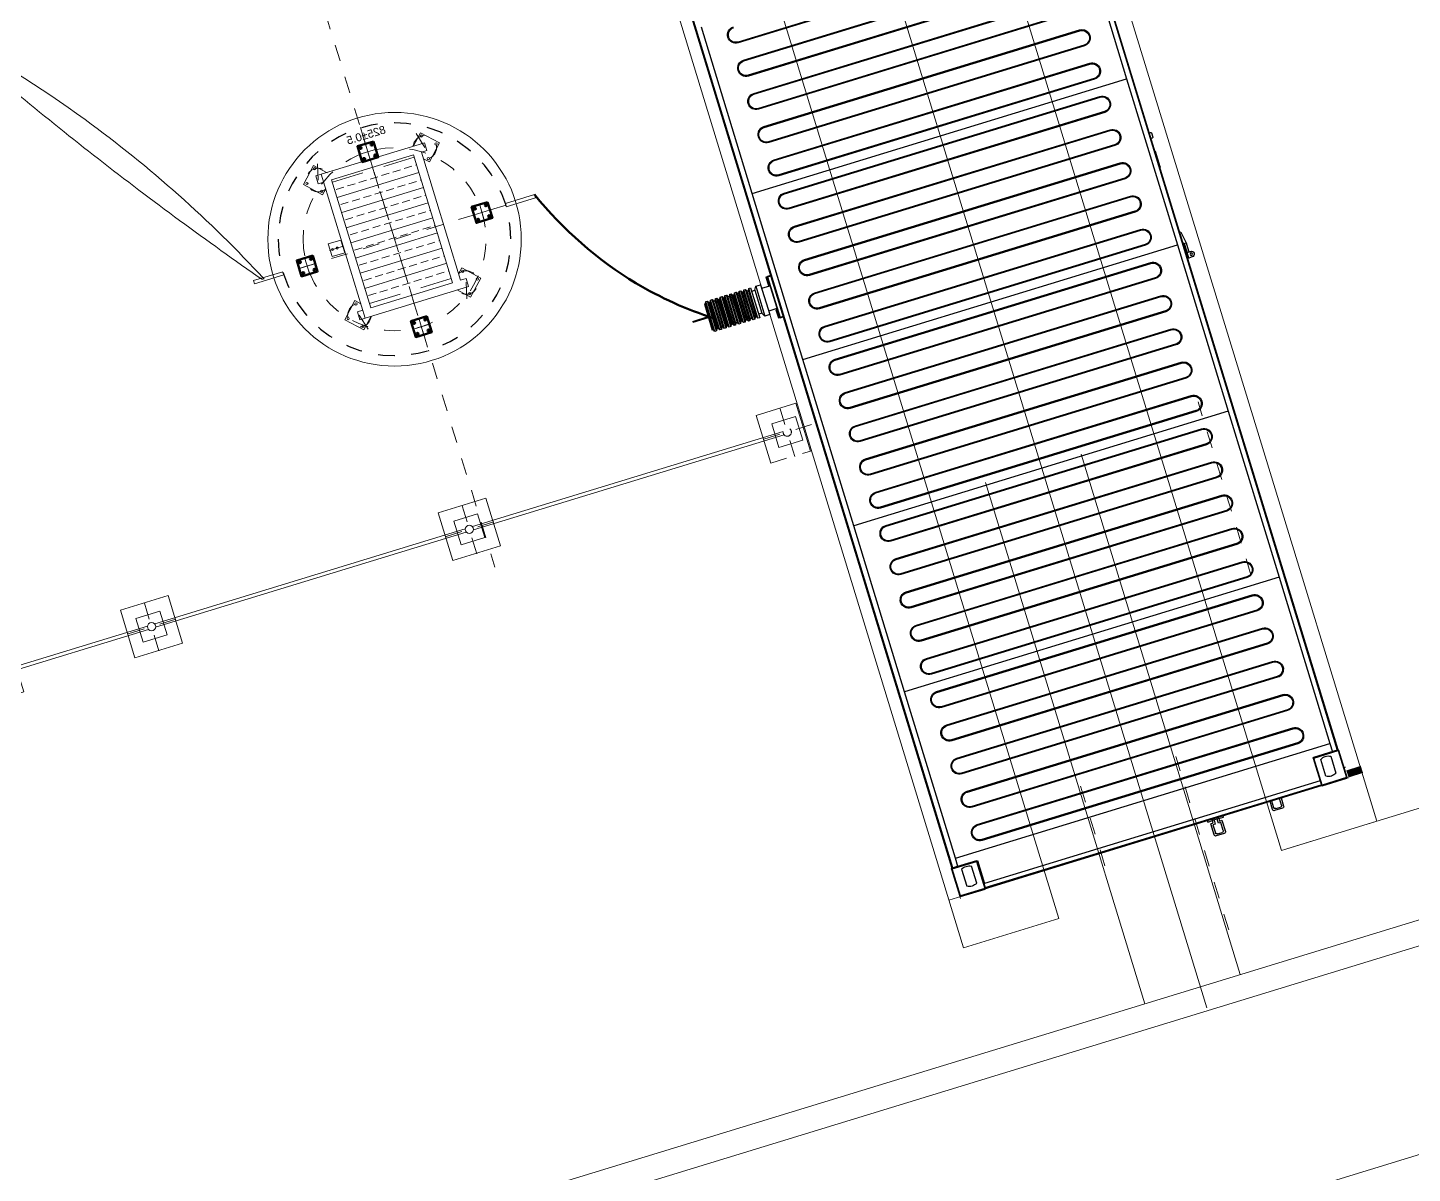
# Model space of a CAD drawing. Header units: metres. Extents: x 0 to 551036, y 0 to 1845929.
# Drawn here: x 547501.87 to 547510.2, y 1841933.1 to 1841939.99 of the extents above; entities that cross this region are included whole.
import ezdxf
from ezdxf.enums import TextEntityAlignment as Align

# ---------------------------------------------------------------- set-up
doc = ezdxf.new("R2010")
doc.units = ezdxf.units.M
doc.header["$MEASUREMENT"] = 0
for name, pattern in [('02 Xref Nha dieu hanh$0$ACAD_ISO10W100', [18, 12, -3, 0, -3]), ('AD_LTYPE0 0.18 mm', [12, 1, -1, 1, -1, 1, -1, 1, -1, 1, -1, 1, -1]), ('AD_LTYPE14 0.15 mm', [14, 13, -1]), ('AD_LTYPE2 0.18 mm', [14, 13, -1]), ('AD_LTYPE5 0.13 mm', [14, 13, -1]), ('HIDDEN', [0.375, 0.25, -0.125]), ('双点画线', [22, 12, -2, 2, -2, 2, -2]), ('点画线', [18, 12, -2, 2, -2]), ('虚线', [2, 1, -1])]:
    doc.linetypes.add(name, pattern=pattern)
doc.layers.get('Defpoints').update_dxf_attribs({"lineweight": 0})
for name, color, linetype, lineweight in [('_0', 7, 'Continuous', 0), ('BD HH1 KEM TMB$0$ao1', 7, 'Continuous', 0), ('BD HH1 KEM TMB$0$C-TOPO-MAJR-N', 7, 'Continuous', 0), ('BD HH1 KEM TMB$0$C-TOPO-MINR-N', 7, 'Continuous', 0), ('BD HH1 KEM TMB$0$Cao do', 7, 'Continuous', 0), ('BD HH1 KEM TMB$0$caodoHT', 7, 'Continuous', 0), ('BD HH1 KEM TMB$0$CENTER', 7, 'Continuous', 0), ('BD HH1 KEM TMB$0$DE', 7, 'Continuous', 0), ('BD HH1 KEM TMB$0$Line7', 7, 'Continuous', 0), ('BD HH1 KEM TMB$0$nhan', 7, 'Continuous', 0), ('BD HH1 KEM TMB$0$point', 7, 'Continuous', 0), ('C-TINN-BNDY', 7, 'Continuous', 0), ('DZ 220kV PA1', 7, 'Continuous', 0), ('Level 62', 7, 'Continuous', 0)]:
    doc.layers.add(name, color=color, linetype=linetype, lineweight=lineweight)
doc.styles.get("Standard").update_dxf_attribs({"font": '', "height": 4})
doc.styles.add('SXHZ', font='simplex.shx', dxfattribs={"width": 0.6, "bigfont": 'bigfont.shx'})
doc.styles.get('Standard').set_extended_font_data('.VnArial')
doc.dimstyles.new('ISO-25', dxfattribs={"dimtxt": 2.5, "dimasz": 2.5, "dimexe": 1.25, "dimexo": 0.625, "dimtad": 1, "dimtxsty": 'Standard', "dimcen": 2.5, "dimadec": 0, "dimazin": 0, "dimtfac": 1, "dimtmove": 0, "dimatfit": 3, "dimfxl": 1, "dimarcsym": 0})
doc.dimstyles.new('ISO-25-Linear', dxfattribs={"dimscale": 300, "dimtxt": 2.5, "dimasz": 2.5, "dimexe": 1.5, "dimexo": 1.5, "dimgap": 1.5, "dimtad": 1, "dimdec": 0, "dimdsep": 46, "dimtxsty": 'SXHZ', "dimcen": 3, "dimclrt": 1, "dimaunit": 1, "dimadec": 0, "dimazin": 0, "dimtp": 0.06, "dimtfac": 0.5, "dimtdec": 0, "dimtmove": 2, "dimatfit": 3, "dimfxl": 1, "dimtolj": 1, "dimarcsym": 0})

# ---------------------------------------------------------------- blocks, each defined once
blk = doc.blocks.new('2121')
at = {"color": 7, "linetype": 'Continuous', "lineweight": 30}
for p, q in [((82095, 7520), (82095, 6550)), ((82095, 7520), (82155, 7520)), ((82155, 7520), (82155, 6550)), ((81296, 6472), (81185, 6417)), ((81185, 6417), (81185, 6317)), ((83065, 6417), (81185, 6417)), ((81185, 6317), (81296, 6262)), ((83065, 6317), (81185, 6317)), ((81296, 6172), (81185, 6117)), ((81185, 6117), (81185, 6017)), ((83065, 6117), (81185, 6117)), ((81185, 6017), (81296, 5962)), ((83065, 6017), (81185, 6017)), ((81296, 5872), (81185, 5817)), ((81311, 6550), (82939, 6550)), ((83065, 6417), (82954, 6472)), ((82954, 6262), (83065, 6317)), ((83065, 6117), (82954, 6172)), ((82954, 5962), (83065, 6017)), ((83065, 5817), (82954, 5872)), ((83065, 6317), (83065, 6417)), ((83065, 6017), (83065, 6117)), ((81185, 5817), (81185, 5717)), ((83065, 5817), (81185, 5817)), ((81185, 5717), (81296, 5662)), ((83065, 5717), (81185, 5717)), ((81296, 5572), (81185, 5517)), ((81185, 5517), (81185, 5417)), ((83065, 5517), (81185, 5517)), ((81185, 5417), (81296, 5362)), ((83065, 5417), (81185, 5417)), ((81296, 5272), (81185, 5217)), ((81185, 5217), (81185, 5117)), ((83065, 5217), (81185, 5217)), ((81185, 5117), (81296, 5062)), ((83065, 5117), (81185, 5117)), ((82954, 5662), (83065, 5717)), ((83065, 5517), (82954, 5572)), ((82954, 5362), (83065, 5417)), ((83065, 5217), (82954, 5272)), ((82954, 5062), (83065, 5117)), ((83065, 5717), (83065, 5817)), ((83065, 5417), (83065, 5517)), ((83065, 5117), (83065, 5217)), ((81296, 4972), (81185, 4917)), ((81185, 4917), (81185, 4817)), ((83065, 4917), (81185, 4917)), ((81185, 4817), (81296, 4762)), ((83065, 4817), (81185, 4817)), ((81296, 4672), (81185, 4617)), ((81185, 4617), (81185, 4517)), ((83065, 4617), (81185, 4617)), ((81185, 4517), (81296, 4462)), ((83065, 4517), (81185, 4517)), ((81296, 4372), (81185, 4317)), ((81185, 4317), (81185, 4217)), ((83065, 4317), (81185, 4317)), ((81185, 4217), (81296, 4162)), ((83065, 4217), (81185, 4217)), ((83065, 4917), (82954, 4972)), ((82954, 4762), (83065, 4817)), ((83065, 4617), (82954, 4672)), ((82954, 4462), (83065, 4517)), ((83065, 4317), (82954, 4372)), ((82954, 4162), (83065, 4217)), ((83065, 4817), (83065, 4917)), ((83065, 4517), (83065, 4617)), ((83065, 4217), (83065, 4317)), ((81296, 4072), (81185, 4017)), ((81185, 4017), (81185, 3917)), ((83065, 4017), (81185, 4017)), ((81185, 3917), (81296, 3862)), ((83065, 3917), (81185, 3917)), ((81296, 3772), (81185, 3717)), ((81185, 3717), (81185, 3597)), ((83065, 3717), (81185, 3717)), ((81185, 3597), (83065, 3597)), ((81405, 3397), (81185, 3270)), ((81405, 3597), (81405, 3397)), ((81405, 3397), (82845, 3397)), ((82845, 3397), (82845, 3597)), ((83065, 3270), (82845, 3397)), ((83065, 4017), (82954, 4072)), ((82954, 3862), (83065, 3917)), ((83065, 3717), (82954, 3772)), ((83065, 3917), (83065, 4017)), ((83065, 3597), (83065, 3717)), ((80845, 2530), (81360, 2530)), ((80845, 2451), (80845, 2530)), ((81185, 3270), (81185, 2970)), ((81185, 3270), (83065, 3270)), ((81185, 2970), (83065, 2970)), ((81360, 2530), (81360, 2451)), ((81405, 2970), (81405, 2450)), ((82845, 2450), (82845, 2970)), ((82890, 2451), (82890, 2530)), ((82890, 2530), (83405, 2530)), ((83065, 2970), (83065, 3270)), ((83405, 2530), (83405, 2451)), ((-18335, 2230), (118105, 2230)), ((118105, 2180), (-18335, 2180)), ((75785, 1850), (65335, 1850)), ((75785, 1850), (75785, -21710)), ((86235, 1850), (75785, 1850)), ((80825, 2230), (80825, 2429)), ((80845, 2429), (80825, 2429)), ((81360, 2451), (80845, 2451)), ((80845, 2451), (80845, 2450)), ((80845, 2429), (80845, 2450)), ((80845, 2450), (80846, 2450)), ((80845, 2429), (80845, 2230)), ((80845, 2429), (83405, 2429)), ((80846, 2450), (83404, 2450)), ((81360, 2450), (81360, 2451)), ((82890, 2451), (82890, 2450)), ((83405, 2451), (82890, 2451)), ((83405, 2450), (83404, 2450)), ((83405, 2450), (83405, 2451)), ((83405, 2450), (83405, 2429)), ((83405, 2230), (83405, 2429)), ((83405, 2429), (83425, 2429)), ((83425, 2429), (83425, 2230)), ((86235, 1850), (86235, -21710)), ((96685, 1850), (86235, 1850)), ((96685, -21710), (96685, 1850)), ((107135, 1850), (96685, 1850)), ((107135, -21710), (107135, 1850)), ((117585, 1850), (107135, 1850)), ((118105, 1850), (117585, 1850)), ((117585, 1850), (117585, -21710)), ((118105, 690), (118105, 2230)), ((118145, 2230), (118105, 2230)), ((118145, 2270), (119845, 2270)), ((118145, 2270), (118145, 2230)), ((119845, 2230), (118145, 2230)), ((118145, 2230), (118145, 690)), ((118337, 1697), (119403, 1697)), ((119845, 2270), (119845, 2230)), ((119845, 690), (119845, 2230)), ((119885, 2230), (119845, 2230)), ((119885, 2230), (119885, 690)), ((119403, 1063), (118337, 1063)), ((66830, 0), (66880, 0)), ((66830, -19860), (66830, 0)), ((66880, -19860), (66880, 0)), ((68020, 0), (67970, 0)), ((67970, 0), (67970, -19860)), ((68020, 0), (68020, -19860)), ((68920, -19860), (68920, 0)), ((68920, 0), (68970, 0)), ((68970, -19860), (68970, 0)), ((70110, 0), (70060, 0)), ((70060, 0), (70060, -19860)), ((70110, 0), (70110, -19860)), ((71010, -19860), (71010, 0)), ((71010, 0), (71060, 0)), ((71060, -19860), (71060, 0)), ((72200, 0), (72150, 0)), ((72150, 0), (72150, -19860)), ((72200, 0), (72200, -19860)), ((73100, -19860), (73100, 0)), ((73100, 0), (73150, 0)), ((73150, -19860), (73150, 0)), ((74290, 0), (74240, 0)), ((74240, 0), (74240, -19860)), ((74290, 0), (74290, -19860)), ((75190, 0), (75240, 0)), ((75190, -19860), (75190, 0)), ((75240, -19860), (75240, 0)), ((76380, 0), (76330, 0)), ((76330, 0), (76330, -19860)), ((76380, 0), (76380, -19860)), ((77280, -19860), (77280, 0)), ((77280, 0), (77330, 0)), ((77330, -19860), (77330, 0)), ((78470, 0), (78420, 0)), ((78420, 0), (78420, -19860)), ((78470, 0), (78470, -19860)), ((79370, -19860), (79370, 0)), ((79370, 0), (79420, 0)), ((79420, -19860), (79420, 0)), ((80560, 0), (80510, 0)), ((80510, 0), (80510, -19860)), ((80560, 0), (80560, -19860)), ((81460, 0), (81510, 0)), ((81460, -19860), (81460, 0)), ((81510, -19860), (81510, 0)), ((82650, 0), (82600, 0)), ((82600, 0), (82600, -19860)), ((82650, 0), (82650, -19860)), ((83550, 0), (83600, 0)), ((83550, -19860), (83550, 0)), ((83600, -19860), (83600, 0)), ((84740, 0), (84690, 0)), ((84690, 0), (84690, -19860)), ((84740, 0), (84740, -19860)), ((85640, -19860), (85640, 0)), ((85640, 0), (85690, 0)), ((85690, -19860), (85690, 0)), ((86830, 0), (86780, 0)), ((86780, 0), (86780, -19860)), ((86830, 0), (86830, -19860)), ((87730, 0), (87780, 0)), ((87730, -19860), (87730, 0)), ((87780, -19860), (87780, 0)), ((88920, 0), (88870, 0)), ((88870, 0), (88870, -19860)), ((88920, 0), (88920, -19860)), ((89820, -19860), (89820, 0)), ((89820, 0), (89870, 0)), ((89870, -19860), (89870, 0)), ((91010, 0), (90960, 0)), ((90960, 0), (90960, -19860)), ((91010, 0), (91010, -19860)), ((91910, -19860), (91910, 0)), ((91910, 0), (91960, 0)), ((91960, -19860), (91960, 0)), ((93100, 0), (93050, 0)), ((93050, 0), (93050, -19860)), ((93100, 0), (93100, -19860)), ((94000, 0), (94050, 0)), ((94000, -19860), (94000, 0)), ((94050, -19860), (94050, 0)), ((95190, 0), (95140, 0)), ((95140, 0), (95140, -19860)), ((95190, 0), (95190, -19860)), ((96090, 0), (96140, 0)), ((96090, -19860), (96090, 0)), ((96140, -19860), (96140, 0)), ((97280, 0), (97230, 0)), ((97230, 0), (97230, -19860)), ((97280, 0), (97280, -19860)), ((98180, 0), (98230, 0)), ((98180, -19860), (98180, 0)), ((98230, -19860), (98230, 0)), ((99370, 0), (99320, 0)), ((99320, 0), (99320, -19860)), ((99370, 0), (99370, -19860)), ((100270, -19860), (100270, 0)), ((100270, 0), (100320, 0)), ((100320, -19860), (100320, 0)), ((101460, 0), (101410, 0)), ((101410, 0), (101410, -19860)), ((101460, 0), (101460, -19860)), ((102360, -19860), (102360, 0)), ((102360, 0), (102410, 0)), ((102410, -19860), (102410, 0)), ((103550, 0), (103500, 0)), ((103500, 0), (103500, -19860)), ((103550, 0), (103550, -19860)), ((104450, 0), (104500, 0)), ((104450, -19860), (104450, 0)), ((104500, -19860), (104500, 0)), ((105640, 0), (105590, 0)), ((105590, 0), (105590, -19860)), ((105640, 0), (105640, -19860)), ((106540, -19860), (106540, 0)), ((106540, 0), (106590, 0)), ((106590, -19860), (106590, 0)), ((107730, 0), (107680, 0)), ((107680, 0), (107680, -19860)), ((107730, 0), (107730, -19860)), ((108630, 0), (108680, 0)), ((108630, -19860), (108630, 0)), ((108680, -19860), (108680, 0)), ((109820, 0), (109770, 0)), ((109770, 0), (109770, -19860)), ((109820, 0), (109820, -19860)), ((110720, 0), (110770, 0)), ((110720, -19860), (110720, 0)), ((110770, -19860), (110770, 0)), ((111910, 0), (111860, 0)), ((111860, 0), (111860, -19860)), ((111910, 0), (111910, -19860)), ((112810, -19860), (112810, 0)), ((112810, 0), (112860, 0)), ((112860, -19860), (112860, 0)), ((114000, 0), (113950, 0)), ((113950, 0), (113950, -19860)), ((114000, 0), (114000, -19860)), ((114900, -19860), (114900, 0)), ((114900, 0), (114950, 0)), ((114950, -19860), (114950, 0)), ((116090, 0), (116040, 0)), ((116040, 0), (116040, -19860)), ((116090, 0), (116090, -19860)), ((116990, 0), (117040, 0)), ((116990, -19860), (116990, 0)), ((117040, -19860), (117040, 0)), ((118105, 690), (118105, 630)), ((118145, 690), (118105, 690)), ((118105, 630), (119555, 630)), ((118145, 690), (119845, 690)), ((118145, 690), (118145, 650)), ((119845, 650), (118145, 650)), ((119355, 650), (119355, 630)), ((119555, -20490), (119555, 630)), ((119810, 650), (119810, -20490)), ((119885, 690), (119845, 690)), ((119845, 690), (119845, 650)), ((119845, 650), (119855, 650)), ((119855, 650), (119855, -20490)), ((119855, -13299), (119955, -13299)), ((119955, -13299), (119955, -13599)), ((119955, -13999), (119955, -13599)), ((120105, -13599), (119955, -13599)), ((119955, -13699), (120205, -13699)), ((120205, -13899), (119955, -13899)), ((119955, -13999), (119955, -14299)), ((119955, -13999), (120105, -13999)), ((120105, -13449), (120105, -13599)), ((120805, -13449), (120105, -13449)), ((120105, -13999), (120105, -14149)), ((120105, -14149), (120805, -14149)), ((120205, -13699), (120205, -13549)), ((120205, -13549), (120705, -13549)), ((120205, -14049), (120205, -13899)), ((120705, -14049), (120205, -14049)), ((120805, -13649), (120805, -13949)), ((120905, -14049), (120905, -13549)), ((119955, -14299), (119855, -14299)), ((120375, -17249), (119855, -17249)), ((119855, -17349), (120275, -17349)), ((120375, -17449), (120375, -17749)), ((120475, -17849), (120475, -17349)), ((120275, -17849), (119855, -17849)), ((119855, -17949), (120375, -17949)), ((72200, -19860), (72150, -19860)), ((73100, -19860), (73150, -19860)), ((74290, -19860), (74240, -19860)), ((75190, -19860), (75240, -19860)), ((76380, -19860), (76330, -19860)), ((77280, -19860), (77330, -19860)), ((78470, -19860), (78420, -19860)), ((79370, -19860), (79420, -19860)), ((80560, -19860), (80510, -19860)), ((81460, -19860), (81510, -19860)), ((82650, -19860), (82600, -19860)), ((83550, -19860), (83600, -19860)), ((84740, -19860), (84690, -19860)), ((85640, -19860), (85690, -19860)), ((86830, -19860), (86780, -19860)), ((87730, -19860), (87780, -19860)), ((88920, -19860), (88870, -19860)), ((89820, -19860), (89870, -19860)), ((91010, -19860), (90960, -19860)), ((91910, -19860), (91960, -19860)), ((93100, -19860), (93050, -19860)), ((94000, -19860), (94050, -19860)), ((95190, -19860), (95140, -19860)), ((96090, -19860), (96140, -19860)), ((97280, -19860), (97230, -19860)), ((98180, -19860), (98230, -19860)), ((99370, -19860), (99320, -19860)), ((100270, -19860), (100320, -19860)), ((101460, -19860), (101410, -19860)), ((102360, -19860), (102410, -19860)), ((103550, -19860), (103500, -19860)), ((104450, -19860), (104500, -19860)), ((105640, -19860), (105590, -19860)), ((106540, -19860), (106590, -19860)), ((107730, -19860), (107680, -19860)), ((108630, -19860), (108680, -19860)), ((109820, -19860), (109770, -19860)), ((110720, -19860), (110770, -19860)), ((111910, -19860), (111860, -19860)), ((112810, -19860), (112860, -19860)), ((114000, -19860), (113950, -19860)), ((114900, -19860), (114950, -19860)), ((116090, -19860), (116040, -19860)), ((116990, -19860), (117040, -19860)), ((118145, -20490), (118105, -20490)), ((118105, -20490), (118105, -20530)), ((118105, -20530), (118145, -20530)), ((118105, -22070), (118105, -20530)), ((118145, -20490), (118145, -20530)), ((118145, -20490), (119845, -20490)), ((119845, -20530), (118145, -20530)), ((118145, -20530), (118145, -22070)), ((119845, -20490), (119855, -20490)), ((119845, -20490), (119845, -20530)), ((119845, -22070), (119845, -20530)), ((119845, -20530), (119885, -20530)), ((119885, -20530), (119885, -22070)), ((119403, -20903), (118337, -20903)), ((118337, -21537), (119403, -21537)), ((-18335, -22020), (118105, -22020)), ((118105, -22070), (-18335, -22070)), ((65335, -21710), (75785, -21710)), ((75785, -21710), (86235, -21710)), ((79287, -22070), (79287, -22145)), ((79337, -22195), (79595, -22195)), ((79645, -22145), (79645, -22070)), ((80466, -22070), (80466, -22095)), ((81436, -22095), (80466, -22095)), ((85560, -22130), (85560, -22070)), ((85560, -22130), (86260, -22250)), ((86219, -22070), (86260, -22125)), ((86235, -21710), (96685, -21710)), ((86260, -22125), (86260, -22250)), ((86260, -22125), (86792, -22125)), ((86260, -22250), (86760, -22250)), ((86835, -22070), (86835, -22130)), ((87185, -22130), (86835, -22130)), ((86835, -22130), (86835, -22350)), ((87185, -22130), (87185, -22070)), ((87185, -22350), (87185, -22130)), ((96685, -21710), (107135, -21710)), ((107135, -21710), (117585, -21710)), ((117585, -21710), (118105, -21710)), ((118105, -22070), (118145, -22070)), ((118145, -22070), (119845, -22070)), ((118145, -22070), (118145, -22110)), ((119845, -22110), (118145, -22110)), ((119845, -22070), (119885, -22070)), ((119845, -22070), (119845, -22110))]:
    blk.add_line(p, q, dxfattribs=at)
at = {"color": 252, "linetype": 'Continuous', "lineweight": 30}
for p, q in [((82954, 6472), (81296, 6472)), ((82954, 6262), (81296, 6262)), ((82954, 6172), (81296, 6172)), ((82954, 5962), (81296, 5962)), ((82954, 5872), (81296, 5872)), ((82954, 5662), (81296, 5662)), ((82954, 5572), (81296, 5572)), ((82954, 5362), (81296, 5362)), ((82954, 5272), (81296, 5272)), ((82954, 5062), (81296, 5062)), ((82954, 4972), (81296, 4972)), ((82954, 4762), (81296, 4762)), ((82954, 4672), (81296, 4672)), ((82954, 4462), (81296, 4462)), ((82954, 4372), (81296, 4372)), ((82954, 4162), (81296, 4162)), ((82954, 4072), (81296, 4072)), ((82954, 3862), (81296, 3862)), ((82954, 3772), (81296, 3772)), ((119400, 650), (119400, 630)), ((119955, -13599), (119855, -13599)), ((119855, -13999), (119955, -13999)), ((81436, -22095), (81436, -22070))]:
    blk.add_line(p, q, dxfattribs=at)
at = {"color": 7, "linetype": 'Continuous', "lineweight": 30, "flags": 128}
blk.add_lwpolyline([(86792, -22125), (86830, -22126), (86835, -22127)], dxfattribs=at)
at = {"color": 7, "linetype": 'Continuous', "lineweight": 30}
for radius in [75, 70]:
    blk.add_circle((87010, -22350), radius, dxfattribs=at)
for centre, radius, start, end in [((81273, 6517), 50, 296.56505, 41.27386), ((81273, 6217), 50, 296.56505, 63.43495), ((81273, 5917), 50, 296.56505, 63.43495), ((82977, 6517), 50, 138.72614, 243.43495), ((82977, 6217), 50, 116.56505, 243.43495), ((82977, 5917), 50, 116.56505, 243.43495), ((81273, 5617), 50, 296.56505, 63.43495), ((81273, 5317), 50, 296.56505, 63.43495), ((81273, 5017), 50, 296.56505, 63.43495), ((82977, 5617), 50, 116.56505, 243.43495), ((82977, 5317), 50, 116.56505, 243.43495), ((82977, 5017), 50, 116.56505, 243.43495), ((81273, 4717), 50, 296.56505, 63.43495), ((81273, 4417), 50, 296.56505, 63.43495), ((82977, 4717), 50, 116.56505, 243.43495), ((82977, 4417), 50, 116.56505, 243.43495), ((81273, 4117), 50, 296.56505, 63.43495), ((81273, 3817), 50, 296.56505, 63.43495), ((82977, 4117), 50, 116.56505, 243.43495), ((82977, 3817), 50, 116.56505, 243.43495), ((80846, 2429), 21, 92.7294, 180), ((83404, 2429), 21, 360, 87.2706), ((118145, 2230), 40, 90, 180), ((118870, 1380), 620, 149.1964, 210.8036), ((118870, 1380), 620, 329.1964, 30.8036), ((119845, 2230), 40, 0, 90), ((66380, 0), 500, 0, 180), ((66380, 0), 450, 0, 180), ((68470, 0), 500, 0, 180), ((68470, 0), 450, 0, 180), ((70560, 0), 500, 0, 180), ((70560, 0), 450, 0, 180), ((72650, 0), 500, 0, 180), ((72650, 0), 450, 0, 180), ((74740, 0), 500, 0, 180), ((74740, 0), 450, 0, 180), ((76830, 0), 500, 0, 180), ((76830, 0), 450, 0, 180), ((78920, 0), 500, 0, 180), ((78920, 0), 450, 0, 180), ((81010, 0), 500, 0, 180), ((81010, 0), 450, 0, 180), ((83100, 0), 500, 0, 180), ((83100, 0), 450, 0, 180), ((85190, 0), 500, 0, 180), ((85190, 0), 450, 0, 180), ((87280, 0), 500, 0, 180), ((87280, 0), 450, 0, 180), ((89370, 0), 500, 0, 180), ((89370, 0), 450, 0, 180), ((91460, 0), 500, 0, 180), ((91460, 0), 450, 0, 180), ((93550, 0), 500, 0, 180), ((93550, 0), 450, 0, 180), ((95640, 0), 500, 0, 180), ((95640, 0), 450, 0, 180), ((97730, 0), 500, 0, 180), ((97730, 0), 450, 0, 180), ((99820, 0), 500, 0, 180), ((99820, 0), 450, 0, 180), ((101910, 0), 500, 0, 180), ((101910, 0), 450, 0, 180), ((104000, 0), 500, 0, 180), ((104000, 0), 450, 0, 180), ((106090, 0), 500, 0, 180), ((106090, 0), 450, 0, 180), ((108180, 0), 500, 0, 180), ((108180, 0), 450, 0, 180), ((110270, 0), 500, 0, 180), ((110270, 0), 450, 0, 180), ((112360, 0), 500, 0, 180), ((112360, 0), 450, 0, 180), ((114450, 0), 500, 0, 180), ((114450, 0), 450, 0, 180), ((116540, 0), 500, 0, 180), ((116540, 0), 450, 0, 180), ((118145, 690), 40, 180, 270), ((119400, 595), 95, 144.62346, 158.38173), ((119845, 690), 40, 270, 0), ((120705, -13649), 100, 0, 90), ((120705, -13949), 100, 270, 0), ((120805, -13549), 100, 0, 90), ((120805, -14049), 100, 270, 0), ((120275, -17449), 100, 0, 90), ((120375, -17349), 100, 0, 90), ((120275, -17749), 100, 270, 0), ((120375, -17849), 100, 270, 0), ((72650, -19860), 500, 180, 0), ((72650, -19860), 450, 180, 0), ((74740, -19860), 500, 180, 0), ((74740, -19860), 450, 180, 0), ((76830, -19860), 500, 180, 0), ((76830, -19860), 450, 180, 0), ((78920, -19860), 500, 180, 0), ((78920, -19860), 450, 180, 0), ((81010, -19860), 500, 180, 0), ((81010, -19860), 450, 180, 0), ((83100, -19860), 500, 180, 360), ((83100, -19860), 450, 180, 360), ((85190, -19860), 500, 180, 0), ((85190, -19860), 450, 180, 0), ((87280, -19860), 500, 180, 0), ((87280, -19860), 450, 180, 0), ((89370, -19860), 500, 180, 0), ((89370, -19860), 450, 180, 0), ((91460, -19860), 500, 180, 0), ((91460, -19860), 450, 180, 0), ((93550, -19860), 500, 180, 360), ((93550, -19860), 450, 180, 360), ((95640, -19860), 500, 180, 360), ((95640, -19860), 450, 180, 0), ((97730, -19860), 500, 180, 360), ((97730, -19860), 450, 180, 360), ((99820, -19860), 500, 180, 0), ((99820, -19860), 450, 180, 0), ((101910, -19860), 500, 180, 360), ((101910, -19860), 450, 180, 360), ((104000, -19860), 500, 180, 360), ((104000, -19860), 450, 180, 360), ((106090, -19860), 500, 180, 0), ((106090, -19860), 450, 180, 0), ((108180, -19860), 500, 180, 0), ((108180, -19860), 450, 180, 0), ((110270, -19860), 500, 180, 0), ((110270, -19860), 450, 180, 0), ((112360, -19860), 500, 180, 360), ((112360, -19860), 450, 180, 360), ((114450, -19860), 500, 180, 360), ((114450, -19860), 450, 180, 360), ((116540, -19860), 500, 180, 0), ((116540, -19860), 450, 180, 0), ((118145, -20530), 40, 90, 180), ((119845, -20530), 40, 0, 90), ((118870, -21220), 620, 149.1964, 210.8036), ((118870, -21220), 620, 329.1964, 30.8036), ((79337, -22145), 50, 180, 270), ((79595, -22145), 50, 270, 0), ((81436, -22065), 30, 270, 350.40593), ((86760, -22350), 100, 41.40962, 90), ((87010, -22350), 175, 180, 0), ((118145, -22070), 40, 180, 270), ((119845, -22070), 40, 270, 0)]:
    blk.add_arc(centre, radius, start, end, dxfattribs=at)
blk = doc.blocks.new('*U51')
at = {"layer": 'BD HH1 KEM TMB$0$CENTER', "linetype": '点画线', "lineweight": 13}
for p, q in [((-1500, -1530), (-1500, 1530)), ((30, 0), (-3030, 0))]:
    blk.add_line(p, q, dxfattribs=at)
at = {"layer": 'BD HH1 KEM TMB$0$nhan'}
for p, q in [((-3000, -1500), (-3000, 1500)), ((-3000, 1500), (0, 1500)), ((0, 1500), (0, -1500)), ((-2250, -750), (-2250, 750)), ((-750, 750), (-2250, 750)), ((-750, -750), (-750, 750)), ((-750, -750), (-2250, -750)), ((0, -1500), (-3000, -1500))]:
    blk.add_line(p, q, dxfattribs=at)
blk.add_circle((-1500, 0), 250, dxfattribs=at)
blk = doc.blocks.new('*U52')
at = {"layer": 'BD HH1 KEM TMB$0$CENTER', "linetype": '点画线', "lineweight": 13}
for p, q in [((-89900, -41759), (-89900, -38699)), ((100, -41759), (100, -38699)), ((-88370, -40229), (-91430, -40229)), ((1630, -40229), (-1430, -40229))]:
    blk.add_line(p, q, dxfattribs=at)
at = {"layer": 'BD HH1 KEM TMB$0$nhan'}
for p, q in [((-9761, 9981), (-299, 16298)), ((-9650, 9815), (-188, 16132)), ((-299, 16298), (-188, 16132)), ((-90000, 0), (-90000, 9542)), ((-89800, 0), (-89800, 9542)), ((-89671, 9871), (-70129, 9871)), ((-89671, 9671), (-70129, 9671)), ((-69671, 9871), (-50129, 9871)), ((-69671, 9671), (-50129, 9671)), ((-30129, 9871), (-49671, 9871)), ((-30129, 9671), (-49671, 9671)), ((-10129, 9871), (-29671, 9871)), ((-10129, 9671), (-29671, 9671)), ((0, 0), (0, 9542)), ((200, 0), (200, 9542)), ((-90000, -20000), (-90000, -458)), ((-89800, -20000), (-89800, -458)), ((0, -20000), (0, -458)), ((200, -20000), (200, -458)), ((-90000, -40000), (-90000, -20458)), ((-89800, -40000), (-89800, -20458)), ((0, -40000), (0, -20458)), ((200, -40000), (200, -20458)), ((-91400, -38729), (-88400, -38729)), ((-91400, -41229), (-91400, -38729)), ((-88400, -38729), (-88400, -41229)), ((-90650, -40979), (-90650, -39479)), ((-89150, -39479), (-90650, -39479)), ((-89150, -40979), (-89150, -39479)), ((-88400, -41229), (-91400, -41229)), ((-89150, -40979), (-90650, -40979))]:
    blk.add_line(p, q, dxfattribs=at)
at = {"layer": 'BD HH1 KEM TMB$0$nhan', "linetype": 'Continuous', "lineweight": 13}
for p, q in [((-1400, -38729), (1600, -38729)), ((-1400, -41229), (-1400, -38729)), ((850, -39479), (-650, -39479)), ((-650, -40979), (-650, -39479)), ((850, -40979), (850, -39479)), ((1600, -41229), (-1400, -41229)), ((850, -40979), (-650, -40979))]:
    blk.add_line(p, q, dxfattribs=at)
at = {"layer": 'BD HH1 KEM TMB$0$nhan', "linetype": '虚线', "lineweight": 13}
blk.add_line((1600, -38729), (1600, -41229), dxfattribs=at)
at = {"layer": 'BD HH1 KEM TMB$0$nhan'}
blk.add_circle((-89900, -40229), 250, dxfattribs=at)
at = {"layer": 'BD HH1 KEM TMB$0$nhan', "linetype": '虚线', "lineweight": 13}
blk.add_circle((100, -40229), 250, dxfattribs=at)
at = {"layer": 'BD HH1 KEM TMB$0$nhan'}
for p in [(-88400, 9771), (-68400, 9771), (-48400, 9771), (-28400, 9771), (-8400, 9771), (1600, 9771), (-88400, -229), (1600, -229), (-88400, -20229), (1600, -20229)]:
    blk.add_blockref('*U51', p, dxfattribs=at)
blk = doc.blocks.new('*U57')
at = {"layer": 'BD HH1 KEM TMB$0$ao1', "color": 0, "linetype": 'Continuous', "lineweight": 13}
for p, q in [((-953, -36822), (-953, -38746)), ((-476, -36909), (-476, -37386)), ((0, -36822), (0, -41972)), ((476, -36909), (476, -37386)), ((952, -36822), (952, -41972)), ((1429, -36909), (1429, -37386)), ((1905, -36822), (1905, -41972)), ((2381, -36909), (2381, -37386)), ((2857, -36822), (2857, -41972)), ((3334, -36909), (3334, -37386)), ((3810, -36822), (3810, -41972)), ((4286, -36909), (4286, -37386)), ((4762, -36822), (4762, -41972)), ((5239, -36909), (5239, -37386)), ((5715, -36822), (5715, -41972)), ((6191, -36909), (6191, -37386)), ((6667, -36822), (6667, -38747)), ((-476, -37624), (-476, -38100)), ((476, -37624), (476, -38100)), ((1429, -37624), (1429, -38100)), ((2381, -37624), (2381, -38100)), ((3334, -37624), (3334, -38100)), ((4286, -37624), (4286, -38100)), ((5239, -37624), (5239, -38100)), ((6191, -37624), (6191, -38100)), ((-476, -38338), (-476, -38814)), ((-476, -39053), (-476, -39529)), ((476, -38338), (476, -38814)), ((476, -39053), (476, -39529)), ((1429, -38338), (1429, -38814)), ((1429, -39053), (1429, -39529)), ((2381, -38338), (2381, -38814)), ((2381, -39053), (2381, -39529)), ((3334, -38338), (3334, -38814)), ((3334, -39053), (3334, -39529)), ((4286, -38338), (4286, -38814)), ((4286, -39053), (4286, -39529)), ((5239, -38338), (5239, -38814)), ((5239, -39053), (5239, -39529)), ((6191, -38338), (6191, -38814)), ((6191, -39053), (6191, -39529)), ((-476, -39767), (-476, -40243)), ((476, -39767), (476, -40243)), ((1429, -39767), (1429, -40243)), ((2381, -39767), (2381, -40243)), ((3334, -39767), (3334, -40243)), ((4286, -39767), (4286, -40243)), ((5239, -39767), (5239, -40243)), ((6191, -39767), (6191, -40243)), ((-953, -40048), (-953, -41972)), ((-476, -40481), (-476, -40958)), ((476, -40481), (476, -40958)), ((1429, -40481), (1429, -40958)), ((2381, -40481), (2381, -40958)), ((3334, -40481), (3334, -40958)), ((4286, -40481), (4286, -40958)), ((5239, -40481), (5239, -40958)), ((6191, -40481), (6191, -40958)), ((6667, -40047), (6667, -41972)), ((-476, -41196), (-476, -41672)), ((476, -41196), (476, -41672)), ((1429, -41196), (1429, -41672)), ((2381, -41196), (2381, -41672)), ((3334, -41196), (3334, -41672)), ((4286, -41196), (4286, -41672)), ((5239, -41196), (5239, -41672)), ((6191, -41196), (6191, -41672)), ((-476, -41910), (-476, -41972)), ((476, -41910), (476, -41972)), ((1429, -41910), (1429, -41972)), ((2381, -41910), (2381, -41972)), ((3334, -41910), (3334, -41972)), ((4286, -41910), (4286, -41972)), ((5239, -41910), (5239, -41972)), ((6191, -41910), (6191, -41972))]:
    blk.add_line(p, q, dxfattribs=at)
blk = doc.blocks.new('*D66')
at = {"layer": 'BD HH1 KEM TMB$0$Cao do', "linetype": 'Continuous', "transparency": 16777216}
for p, q in [((-4931, 315), (-6161, 315)), ((-6149, -6500), (-6149, 290)), ((-4931, -6525), (-6161, -6525))]:
    blk.add_line(p, q, dxfattribs=at)
at = {"layer": 'BD HH1 KEM TMB$0$Cao do', "linetype": 'Continuous', "transparency": 16777216, "extrusion": (0, 0, -1)}
blk.add_solid([(6153, 290), (6149, 315), (6145, 290)], dxfattribs=at)
at = {"layer": 'BD HH1 KEM TMB$0$Cao do', "linetype": 'Continuous', "transparency": 16777216}
blk.add_solid([(-6145, -6500), (-6149, -6525), (-6153, -6500)], dxfattribs=at)
at = {"layer": 'Defpoints', "transparency": 16777216}
for p in [(-6149, 315), (-4925, 315), (-6149, -3105), (-4925, -6525)]:
    blk.add_point(p, dxfattribs=at)
at = {"layer": 'BD HH1 KEM TMB$0$Cao do', "linetype": 'Continuous', "transparency": 16777216}
blk.add_text('825%%P0.5', height=481.5, rotation=90, dxfattribs=at).set_placement((-6396, -4509), align=Align.MIDDLE_LEFT)
blk = doc.blocks.new('*D82')
at = {"transparency": 16777216}
for p, q in [((189654, 1447290), (189654, 1426405)), ((335654, 1447290), (335654, 1426405)), ((192654, 1426417), (332654, 1426417))]:
    blk.add_line(p, q, dxfattribs=at)
blk.add_solid([(192654, 1425917), (189654, 1426417), (192654, 1426917)], dxfattribs=at)
at = {"transparency": 16777216, "extrusion": (0, 0, -1)}
blk.add_solid([(-332654, 1426917), (-335654, 1426417), (-332654, 1425917)], dxfattribs=at)
at = {"layer": 'Defpoints', "transparency": 16777216}
for p in [(189654, 1447296), (335654, 1447296), (262654, 1426417), (335654, 1426417)]:
    blk.add_point(p, dxfattribs=at)
at = {"linetype": 'Continuous', "transparency": 16777216}
blk.add_text('146000', height=4000, dxfattribs=at).set_placement((252987, 1430417), align=Align.MIDDLE_LEFT)
blk = doc.blocks.new('*U65')
at = {"layer": 'BD HH1 KEM TMB$0$C-TOPO-MINR-N', "linetype": 'Continuous', "lineweight": 13, "flags": 128}
for points in [[(-4925, -30), (-4925, 314.765), (-4425, 314.765), (-4425, -30)], [(-800, 0), (0, 0), (0, 800), (-800, 800), (-800, 0)], [(3625, -30), (3625, 314.765), (4125, 314.765), (4125, -30)], [(-4925, -6180), (-4925, -30), (4125, -30), (4125, -6180)], [(3625, -5680), (-4425, -5680), (-4425, -530), (3625, -530), (3625, -5680)], [(-4925, -6180), (-4925, -6524.765), (-4425, -6524.765), (-4425, -6180)], [(3625, -6180), (-4425, -6180)], [(3625, -6180), (3625, -6524.765), (4125, -6524.765), (4125, -6180)]]:
    blk.add_lwpolyline(points, dxfattribs=at)
at = {"layer": 'BD HH1 KEM TMB$0$C-TOPO-MINR-N', "linetype": 'Continuous', "lineweight": 13}
for centre in [(-400, 650), (-400, 350)]:
    blk.add_circle(centre, 65, dxfattribs=at)
at = {"layer": 'BD HH1 KEM TMB$0$caodoHT', "color": 1, "linetype": 'AD_LTYPE5 0.13 mm'}
for p, q in [((-5601.814, -0.561), (-3697.269, 509.76)), ((4801.814, -0.561), (2897.269, 509.76)), ((-5601.814, -6209.439), (-3697.269, -6719.76)), ((4801.814, -6209.439), (2897.269, -6719.76))]:
    blk.add_line(p, q, dxfattribs=at)
at = {"layer": 'BD HH1 KEM TMB$0$caodoHT', "linetype": 'Continuous', "flags": 128}
for points in [[(-4014.902, -30), (-3730.303, 254.6), (-4649.542, 1173.838), (-5568.78, 254.6), (-4912.311, -401.87)], [(3214.902, -30), (2930.303, 254.6), (3849.542, 1173.838), (4768.78, 254.6), (4112.311, -401.87)], [(-4014.902, -6180), (-3730.303, -6464.6), (-4649.542, -7383.838), (-5568.78, -6464.6), (-4912.311, -5808.13)], [(3214.902, -6180), (2930.303, -6464.6), (3849.542, -7383.838), (4768.78, -6464.6), (4112.311, -5808.13)]]:
    blk.add_lwpolyline(points, dxfattribs=at)
at = {"layer": 'BD HH1 KEM TMB$0$caodoHT', "linetype": 'Continuous'}
for centre in [(-4649.542, 961.706), (3849.542, 961.706), (-5356.648, 254.6), (-3942.435, 254.6), (3142.435, 254.6), (4556.648, 254.6), (-5356.648, -6464.6), (-3942.435, -6464.6), (3142.435, -6464.6), (4556.648, -6464.6), (-4649.542, -7171.706), (3849.542, -7171.706)]:
    blk.add_circle(centre, 70, dxfattribs=at)
at = {"layer": 'BD HH1 KEM TMB$0$caodoHT', "color": 1, "linetype": 'AD_LTYPE5 0.13 mm'}
for centre, start, end in [((-4649.542, 254.6), 336.26641122, 248.18494557), ((3849.542, 254.6), 291.81505444, 203.73358879), ((-4649.542, -6464.6), 111.81505443, 23.73358878), ((3849.542, -6464.6), 156.26641122, 68.18494557)]:
    blk.add_arc(centre, 707.107, start, end, dxfattribs=at)
at = {"layer": 'BD HH1 KEM TMB$0$Line7', "linetype": 'AD_LTYPE2 0.18 mm'}
blk.add_line((-400, -30), (-400, 830), dxfattribs=at)
at = {"layer": 'BD HH1 KEM TMB$0$C-TOPO-MAJR-N', "linetype": 'Continuous', "lineweight": 13}
blk.add_blockref('*U57', (-3314.756, 36291.713), dxfattribs=at)
at = {"layer": 'BD HH1 KEM TMB$0$Cao do', "linetype": 'Continuous'}
dim = blk.add_linear_dim(base=(-6148.946, 314.765), p1=(-4925, -6524.765), p2=(-4925, 314.765), angle=90, text='825%%P0.5', dimstyle='ISO-25', override={"dimtxt": 481.539248, "dimasz": 25, "dimexe": 12.5, "dimexo": 6.25, "dimgap": 6.25, "dimcen": 25, "dimtolj": 1}, dxfattribs=at)
dim.commit()
dim.dimension.update_dxf_attribs({"geometry": '*D66', "text_midpoint": (-6148.946, -3105)})
blk = doc.blocks.new('svg')
at = {"layer": 'BD HH1 KEM TMB$0$caodoHT', "linetype": 'Continuous', "lineweight": 13, "extrusion": (0, 0, -1)}
h = blk.add_hatch(color=3, dxfattribs=at)
h.paths.add_polyline_path([(-332613.7, 1442734.8), (-332613.7, 1442796.3), (-332213.7, 1442796.3), (-332213.7, 1442734.8)])
h.paths.add_polyline_path([(-332613.7, 1442796.3), (-332613.7, 1443646.3), (-332213.7, 1443646.3), (-332213.7, 1442796.3)], flags=16)
at = {"color": 6, "linetype": 'HIDDEN', "ltscale": 500}
for p, q in [((333429.4, 1459218.3, 12746630), (328355, 1459218.3, 12746630)), ((339295.6, 1453218.3, 12746630), (328394.4, 1453218.3, 12746630)), ((319271.5, 1445695.1, 12746630), (308394.4, 1445695.1, 12746630))]:
    blk.add_line(p, q, dxfattribs=at)
at = {"layer": '_0', "linetype": 'Continuous', "lineweight": 13}
for p, q in [((285393.8, 1494625, 12746630), (285393.8, 1494497, 12746630)), ((279893.8, 1489125, 12746630), (279893.8, 1488997, 12746630)), ((290893.8, 1489125, 12746630), (290893.8, 1488997, 12746630)), ((285393.8, 1483625, 12746630), (285393.8, 1483497, 12746630))]:
    blk.add_line(p, q, dxfattribs=at)
at = {"layer": 'BD HH1 KEM TMB$0$caodoHT'}
for p, q in [((335653.8, 1468796.3, 12746630), (201453.7, 1468796.3, 12746630)), ((332653.8, 1468796.3, 12746630), (332653.8, 1462796.3, 12746630)), ((332613.8, 1468101, 12746630), (332765.8, 1468101, 12746630)), ((335653.8, 1462796.3, 12746630), (189653.8, 1462796.3, 12746630)), ((335653.8, 1448796.3, 12746630), (189653.8, 1448796.3, 12746630)), ((332653.7, 1444046.3, 12746630), (332653.7, 1443646.3, 12746630)), ((331958.7, 1443656.2, 12746630), (331998.7, 1443656.2, 12746630)), ((331998.7, 1443696.2, 12746630), (331998.7, 1443656.2, 12746630)), ((332213.7, 1443646.3, 12746630), (332213.7, 1442734.8, 12746630)), ((332613.7, 1443646.3, 12746630), (332613.7, 1442734.8, 12746630))]:
    blk.add_line(p, q, dxfattribs=at)
at = {"layer": 'BD HH1 KEM TMB$0$CENTER'}
blk.add_line((343399.2, 1455851.2, 12746630), (207628.7, 1455851.2, 12746630), dxfattribs=at)
at = {"layer": 'BD HH1 KEM TMB$0$DE', "color": 7, "linetype": 'Continuous', "lineweight": 13}
for p, q in [((335653.8, 1468796.3, 12746630), (335653.8, 1462796.3, 12746630)), ((335653.8, 1448796.3, 12746630), (335653.8, 1442796.3, 12746630)), ((310903.8, 1442796.3, 12746630), (189653.8, 1442796.3, 12746630)), ((335653.8, 1442796.3, 12746630), (310903.8, 1442796.3, 12746630))]:
    blk.add_line(p, q, dxfattribs=at)
at = {"layer": 'BD HH1 KEM TMB$0$Line7', "color": 1, "linetype": 'AD_LTYPE0 0.18 mm'}
for p, q in [((284893.8, 1482031, 12746630), (284893.8, 1496091, 12746630)), ((277863.8, 1489061, 12746630), (291923.8, 1489061, 12746630))]:
    blk.add_line(p, q, dxfattribs=at)
at = {"layer": 'BD HH1 KEM TMB$0$point', "color": 7, "linetype": 'Continuous', "lineweight": 13}
for p, q in [((284793.8, 1496061, 12746630), (284793.8, 1497902.8, 12746630)), ((284793.8, 1497902.8, 12746630), (284993.8, 1497902.8, 12746630)), ((284993.8, 1496061, 12746630), (284993.8, 1497902.8, 12746630)), ((284793.8, 1482061, 12746630), (284793.8, 1480219.3, 12746630)), ((284993.8, 1482061, 12746630), (284993.8, 1480219.3, 12746630)), ((284793.8, 1480219.3, 12746630), (284993.8, 1480219.3, 12746630))]:
    blk.add_line(p, q, dxfattribs=at)
at = {"layer": 'BD HH1 KEM TMB$0$point', "color": 1, "linetype": 'AD_LTYPE14 0.15 mm'}
blk.add_line((220682.3, 1489061, 12746630), (305507.4, 1489061, 12746630), dxfattribs=at)
at = {"layer": 'BD HH1 KEM TMB$0$point', "color": 7, "linetype": 'Continuous', "lineweight": 13}
blk.add_circle((284893.8, 1489061, 12746630), 7625, dxfattribs=at)
at = {"layer": 'BD HH1 KEM TMB$0$point', "color": 7, "linetype": '双点画线', "lineweight": 30}
blk.add_circle((284893.8, 1489061, 12746630), 7000, dxfattribs=at)
at = {"layer": 'BD HH1 KEM TMB$0$point', "color": 7, "linetype": 'AD_LTYPE0 0.18 mm'}
blk.add_circle((284893.8, 1489061, 12746630), 5500, dxfattribs=at)
at = {"layer": 'BD HH1 KEM TMB$0$point', "color": 1, "linetype": 'Continuous', "lineweight": 0}
for points, knots in [([(264993.8, 1511341, 12746630), (268411.3, 1509216.2, 12746630), (275180.1, 1504743.4, 12746630), (281687.7, 1499898.2, 12746630), (284893.8, 1497368.1, 12746630)], [0, 0, 0, 0, 412648.973138, 831442.2054603, 831442.2054603, 831442.2054603, 831442.2054603]), ([(264993.8, 1511341, 12746630), (267362, 1508981.7, 12746630), (273530.9, 1503611.1, 12746630), (280559.5, 1499349.3, 12746630), (284893.8, 1497261.9, 12746630)], [0, 0, 0, 0, 340677.899538, 830941.1329306, 830941.1329306, 830941.1329306, 830941.1329306])]:
    blk.add_open_spline(points, degree=3, knots=knots, dxfattribs=at)
at = {"layer": 'BD HH1 KEM TMB$0$point', "color": 1, "linetype": 'Continuous', "lineweight": 53}
blk.add_open_spline([(284793.8, 1480219.3, 12746630), (287294.7, 1479205.5, 12746630), (291153.8, 1476849.9, 12746630), (294068.2, 1473497.9, 12746630), (295046.9, 1472101, 12746630)], degree=3, knots=[0, 0, 0, 0, 520789.7867856, 849948.4495493, 849948.4495493, 849948.4495493, 849948.4495493], dxfattribs=at)
at = {"layer": 'C-TINN-BNDY', "linetype": 'Continuous', "lineweight": 53, "elevation": 12746630, "flags": 128}
for points in [[(284393.8, 1494061), (285393.8, 1494061), (285393.8, 1495061), (284393.8, 1495061), (284393.8, 1494061)], [(278893.8, 1488561), (279893.8, 1488561), (279893.8, 1489561), (278893.8, 1489561), (278893.8, 1488561)], [(289893.8, 1488561), (290893.8, 1488561), (290893.8, 1489561), (289893.8, 1489561), (289893.8, 1488561)], [(284393.8, 1483061), (285393.8, 1483061), (285393.8, 1484061), (284393.8, 1484061), (284393.8, 1483061)]]:
    blk.add_lwpolyline(points, dxfattribs=at)
at = {"layer": 'C-TINN-BNDY', "linetype": 'Continuous', "lineweight": 53}
for centre in [(284543.8, 1494911, 12746630), (285243.8, 1494911, 12746630), (284543.8, 1494211, 12746630), (285243.8, 1494211, 12746630), (279043.8, 1489411, 12746630), (279043.8, 1488711, 12746630), (279743.8, 1489411, 12746630), (279743.8, 1488711, 12746630), (290043.8, 1489411, 12746630), (290043.8, 1488711, 12746630), (290743.8, 1489411, 12746630), (290743.8, 1488711, 12746630), (284543.8, 1483911, 12746630), (285243.8, 1483911, 12746630), (284543.8, 1483211, 12746630), (285243.8, 1483211, 12746630)]:
    blk.add_circle(centre, 62.5, dxfattribs=at)
at = {"layer": 'DZ 220kV PA1', "linetype": 'Continuous'}
for p, q in [((284353.8, 1494561, 12746630), (285433.8, 1494561, 12746630)), ((284616.2, 1494838.6, 12746630), (284471.3, 1494983.5, 12746630)), ((284893.8, 1495117.4, 12746630), (284893.8, 1494021, 12746630)), ((285171.3, 1494838.6, 12746630), (285316.2, 1494983.5, 12746630)), ((284616.2, 1494283.5, 12746630), (284471.3, 1494138.6, 12746630)), ((285171.3, 1494283.5, 12746630), (285316.2, 1494138.6, 12746630)), ((279393.8, 1489617.4, 12746630), (279393.8, 1488521, 12746630)), ((290393.8, 1489617.4, 12746630), (290393.8, 1488521, 12746630)), ((278853.8, 1489061, 12746630), (279933.8, 1489061, 12746630)), ((279116.2, 1489338.6, 12746630), (278971.3, 1489483.5, 12746630)), ((279116.2, 1488783.5, 12746630), (278971.3, 1488638.6, 12746630)), ((279671.3, 1489338.6, 12746630), (279816.2, 1489483.5, 12746630)), ((279671.3, 1488783.5, 12746630), (279816.2, 1488638.6, 12746630)), ((289853.8, 1489061, 12746630), (290933.8, 1489061, 12746630)), ((290116.2, 1489338.6, 12746630), (289971.3, 1489483.5, 12746630)), ((290116.2, 1488783.5, 12746630), (289971.3, 1488638.6, 12746630)), ((290671.3, 1489338.6, 12746630), (290816.2, 1489483.5, 12746630)), ((290671.3, 1488783.5, 12746630), (290816.2, 1488638.6, 12746630)), ((284616.2, 1483838.6, 12746630), (284471.3, 1483983.5, 12746630)), ((284893.8, 1484117.4, 12746630), (284893.8, 1483021, 12746630)), ((285171.3, 1483838.6, 12746630), (285316.2, 1483983.5, 12746630)), ((284353.8, 1483561, 12746630), (285433.8, 1483561, 12746630)), ((284616.2, 1483283.5, 12746630), (284471.3, 1483138.6, 12746630)), ((285171.3, 1483283.5, 12746630), (285316.2, 1483138.6, 12746630))]:
    blk.add_line(p, q, dxfattribs=at)
for centre, start, end in [((284893.8, 1494561, 12746630), 123.113814, 146.886186), ((284893.8, 1494561, 12746630), 33.113814, 56.886186), ((284893.8, 1494561, 12746630), 213.113814, 236.886186), ((284893.8, 1494561, 12746630), 303.113814, 326.886186), ((279393.8, 1489061, 12746630), 123.113814, 146.886186), ((279393.8, 1489061, 12746630), 213.113814, 236.886186), ((279393.8, 1489061, 12746630), 33.113814, 56.886186), ((279393.8, 1489061, 12746630), 303.113814, 326.886186), ((290393.8, 1489061, 12746630), 123.113814, 146.886186), ((290393.8, 1489061, 12746630), 213.113814, 236.886186), ((290393.8, 1489061, 12746630), 33.113814, 56.886186), ((290393.8, 1489061, 12746630), 303.113814, 326.886186), ((284893.8, 1483561, 12746630), 123.113814, 146.886186), ((284893.8, 1483561, 12746630), 33.113814, 56.886186), ((284893.8, 1483561, 12746630), 213.113814, 236.886186), ((284893.8, 1483561, 12746630), 303.113814, 326.886186)]:
    blk.add_arc(centre, 495, start, end, dxfattribs=at)
at = {"layer": 'BD HH1 KEM TMB$0$caodoHT'}
for name, p in [('*U52', (302793.8, 1510090.2, 12746630)), ('2121', (212768.8, 1465831, 12746630)), ('*U65', (284793.8, 1492166, 12746630))]:
    blk.add_blockref(name, p, dxfattribs=at)
dim = blk.add_linear_dim(base=(335653.8, 1426417.3, 25493260), p1=(189653.8, 1447296.3, 25493260), p2=(335653.8, 1447296.3, 25493260), text='\\H4000;<>', dimstyle='ISO-25-Linear', override={"dimscale": 1, "dimtxt": 4000, "dimasz": 3000, "dimexe": 12.5, "dimexo": 6.25, "dimgap": 2000, "dimdsep": 44, "dimtxsty": 'Standard', "dimcen": 25, "dimclrt": 0, "dimtmove": 0, "dimtolj": 0})
dim.commit()
dim.dimension.update_dxf_attribs({"geometry": '*D82', "text_midpoint": (262653.8, 1426417.3, 25493260)})
blk = doc.blocks.new('Substation')
at = {"color": 6, "linetype": 'HIDDEN', "ltscale": 500}
for p, q in [((3138925.824, 2123702.434, 0), (3138958.607, 2123702.425, 0)), ((3138925.824, 2123696.444, 0), (3138958.557, 2123696.425, 0))]:
    blk.add_line(p, q, dxfattribs=at)
at = {"linetype": '02 Xref Nha dieu hanh$0$ACAD_ISO10W100', "elevation": 0}
blk.add_lwpolyline([(3138932.234, 2123679.465), (3138932.234, 2123693.404)], dxfattribs=at)
at = {"layer": 'Level 62'}
for p, q in [((3138912.324, 2123890.514, 0), (3138912.324, 2123552.341, 0)), ((3138924.324, 2123890.514, 0), (3138924.324, 2123552.341, 0)), ((3138925.824, 2123889.893, 0), (3138925.824, 2123551.178, 0))]:
    blk.add_line(p, q, dxfattribs=at)
at = {"linetype": '02 Xref Nha dieu hanh$0$ACAD_ISO10W100', "xscale": 0.001, "yscale": -0.001, "zscale": 0.001, "rotation": 180}
blk.add_blockref('svg', (3139267.888, 2122243.087, -12746.63), dxfattribs=at)

msp = doc.modelspace()

# ---------------------------------------------------------------- block references
at = {"layer": '_0', "xscale": 0.1, "yscale": 0.1, "zscale": 0.1, "rotation": 107.0123114188912}
msp.add_blockref('Substation', (842423.72785, 1603911.5666), dxfattribs=at)

doc.saveas('drawing.dxf')
